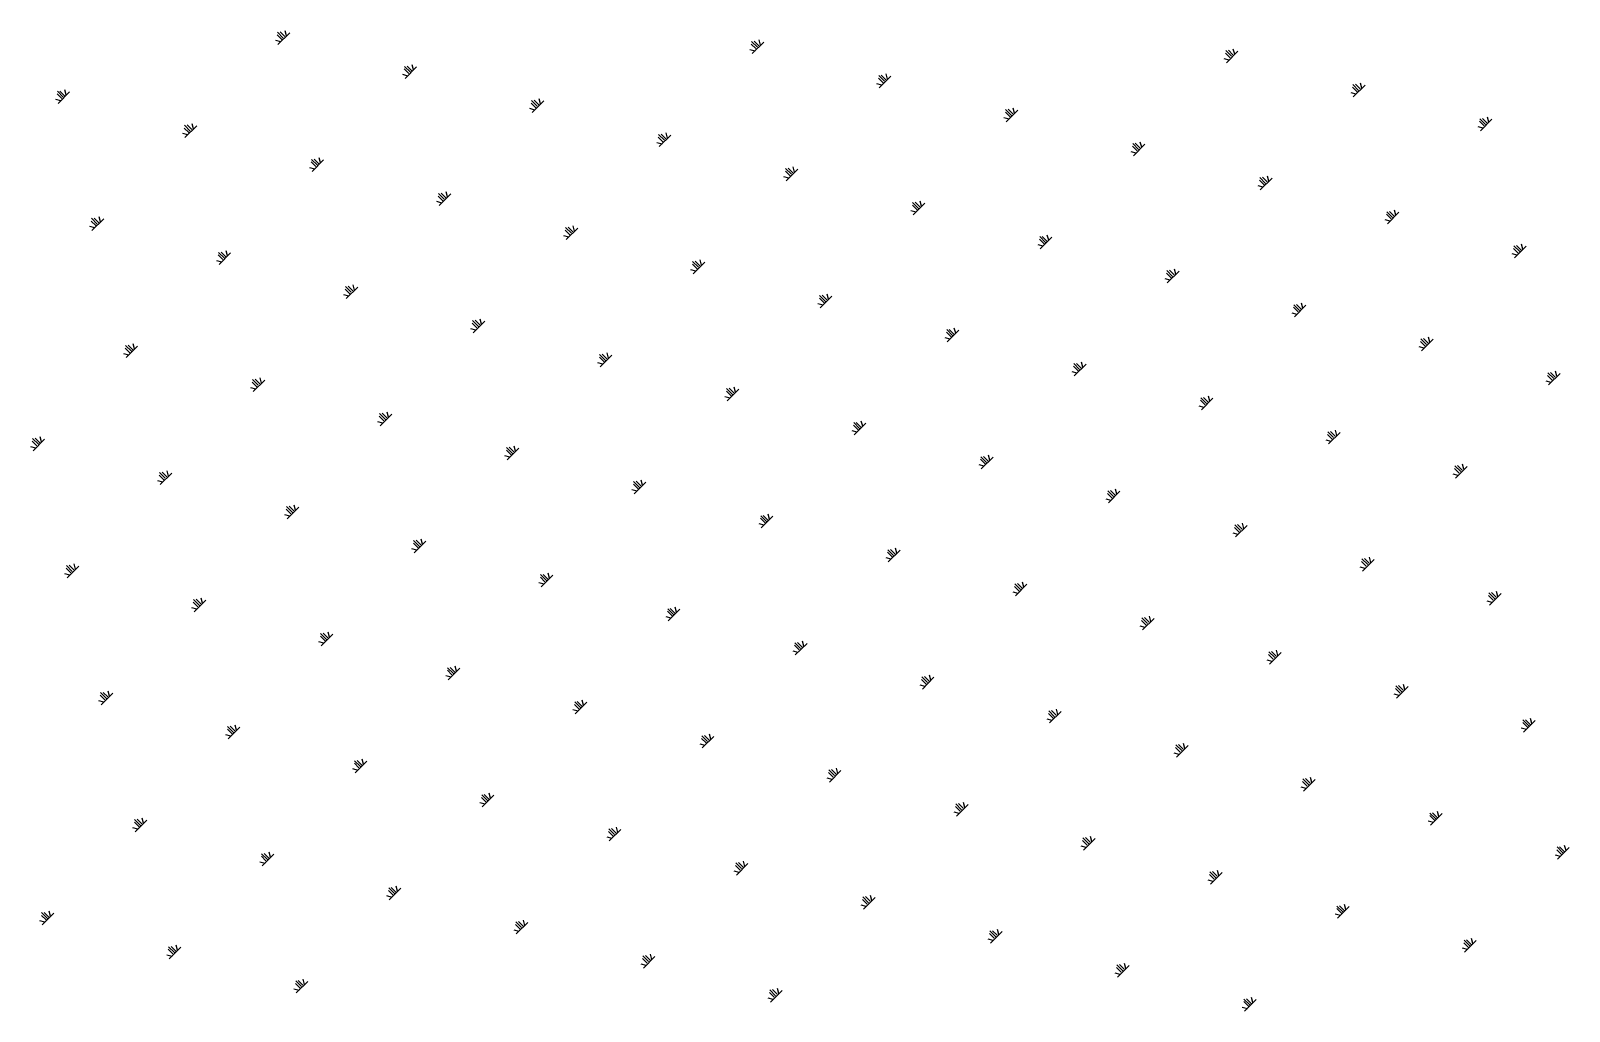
# Model space of a CAD drawing. Header units: millimetres. Extents: x -54.3 to 12.1, y 152.8 to 185.4.
# Drawn here: x -38.74 to -37.254, y 171.093 to 172.039 of the extents above; entities that cross this region are included whole.
import ezdxf

# ---------------------------------------------------------------- set-up
doc = ezdxf.new("R2010")
doc.units = ezdxf.units.MM
doc.header["$LTSCALE"] = 2
doc.layers.add('ALFOMBRA', color=101, linetype='Continuous')

msp = doc.modelspace()

# ---------------------------------------------------------------- linework, layer by layer
at = {"layer": 'ALFOMBRA'}
for p, q in [((-38.4961, 172.0321), (-38.5017, 172.0377)), ((-38.5012, 172.0259), (-38.4899, 172.0371)), ((-38.4947, 172.0335), (-38.4992, 172.038)), ((-38.4931, 172.0343), (-38.4944, 172.0392)), ((-38.4985, 172.0284), (-38.5034, 172.0297)), ((-38.4975, 172.0307), (-38.502, 172.0352)), ((-38.0397, 172.0219), (-38.0442, 172.0263)), ((-38.0383, 172.0233), (-38.0439, 172.0289)), ((-38.0433, 172.0171), (-38.0321, 172.0283)), ((-38.0369, 172.0247), (-38.0414, 172.0292)), ((-38.0353, 172.0254), (-38.0366, 172.0304)), ((-37.5774, 172.0166), (-37.5788, 172.0215)), ((-38.0406, 172.0196), (-38.0456, 172.0209)), ((-37.5828, 172.0108), (-37.5877, 172.0121)), ((-37.5819, 172.013), (-37.5864, 172.0175)), ((-37.5805, 172.0145), (-37.5861, 172.0201)), ((-37.5855, 172.0083), (-37.5743, 172.0195)), ((-37.5791, 172.0159), (-37.5835, 172.0203)), ((-38.3758, 171.9955), (-38.3807, 171.9968)), ((-38.3748, 171.9978), (-38.3793, 172.0023)), ((-38.3734, 171.9992), (-38.379, 172.0048)), ((-38.3785, 171.993), (-38.3673, 172.0043)), ((-38.372, 172.0006), (-38.3765, 172.0051)), ((-38.3704, 172.0014), (-38.3717, 172.0063)), ((-37.917, 171.989), (-37.9215, 171.9935)), ((-37.9156, 171.9904), (-37.9212, 171.996)), ((-37.9207, 171.9842), (-37.9094, 171.9954)), ((-37.9142, 171.9918), (-37.9187, 171.9963)), ((-37.9126, 171.9926), (-37.9139, 171.9975)), ((-38.71, 171.9737), (-38.7145, 171.9782)), ((-38.7086, 171.9751), (-38.7142, 171.9807)), ((-38.7136, 171.969), (-38.7024, 171.9802)), ((-38.7072, 171.9765), (-38.7117, 171.981)), ((-38.7056, 171.9773), (-38.7069, 171.9822)), ((-37.918, 171.9867), (-37.9229, 171.988)), ((-37.4602, 171.9779), (-37.4651, 171.9792)), ((-37.4592, 171.9802), (-37.4637, 171.9847)), ((-37.4578, 171.9816), (-37.4634, 171.9872)), ((-37.4629, 171.9754), (-37.4516, 171.9866)), ((-37.4564, 171.983), (-37.4609, 171.9875)), ((-37.4548, 171.9838), (-37.4561, 171.9887)), ((-38.7109, 171.9715), (-38.7158, 171.9728)), ((-38.2531, 171.9626), (-38.258, 171.964)), ((-38.2522, 171.9649), (-38.2567, 171.9694)), ((-38.2508, 171.9663), (-38.2564, 171.9719)), ((-38.2558, 171.9602), (-38.2446, 171.9714)), ((-38.2494, 171.9677), (-38.2538, 171.9722)), ((-38.2477, 171.9685), (-38.249, 171.9734)), ((-37.7929, 171.9575), (-37.7986, 171.9631)), ((-37.798, 171.9514), (-37.7868, 171.9626)), ((-37.7915, 171.9589), (-37.796, 171.9634)), ((-37.7899, 171.9597), (-37.7912, 171.9646)), ((-38.5859, 171.9423), (-38.5915, 171.9479)), ((-38.591, 171.9361), (-38.5797, 171.9473)), ((-38.5845, 171.9437), (-38.589, 171.9482)), ((-38.5829, 171.9445), (-38.5842, 171.9494)), ((-37.7953, 171.9538), (-37.8002, 171.9552)), ((-37.7943, 171.9561), (-37.7988, 171.9606)), ((-37.3365, 171.9473), (-37.341, 171.9518)), ((-37.3351, 171.9487), (-37.3407, 171.9543)), ((-37.3402, 171.9425), (-37.329, 171.9538)), ((-37.3337, 171.9501), (-37.3382, 171.9546)), ((-37.3321, 171.9509), (-37.3334, 171.9558)), ((-38.5883, 171.9386), (-38.5932, 171.9399)), ((-38.5873, 171.9409), (-38.5918, 171.9453)), ((-38.1295, 171.9321), (-38.134, 171.9365)), ((-38.1281, 171.9335), (-38.1337, 171.9391)), ((-38.1331, 171.9273), (-38.1219, 171.9385)), ((-38.1267, 171.9349), (-38.1312, 171.9393)), ((-38.1251, 171.9356), (-38.1264, 171.9405)), ((-37.3375, 171.945), (-37.3424, 171.9463)), ((-38.1304, 171.9298), (-38.1354, 171.9311)), ((-37.6726, 171.921), (-37.6775, 171.9223)), ((-37.6717, 171.9232), (-37.6762, 171.9277)), ((-37.6703, 171.9246), (-37.6759, 171.9303)), ((-37.6753, 171.9185), (-37.6641, 171.9297)), ((-37.6689, 171.9261), (-37.6734, 171.9305)), ((-37.6672, 171.9268), (-37.6686, 171.9317)), ((-38.4656, 171.9057), (-38.4705, 171.907)), ((-38.4646, 171.908), (-38.4691, 171.9125)), ((-38.4632, 171.9094), (-38.4688, 171.915)), ((-38.4683, 171.9032), (-38.4571, 171.9145)), ((-38.4618, 171.9108), (-38.4663, 171.9153)), ((-38.4602, 171.9116), (-38.4615, 171.9165)), ((-38.0068, 171.8992), (-38.0113, 171.9037)), ((-38.0054, 171.9006), (-38.011, 171.9062)), ((-38.0105, 171.8944), (-37.9992, 171.9056)), ((-38.004, 171.902), (-38.0085, 171.9065)), ((-38.0024, 171.9028), (-38.0037, 171.9077)), ((-38.0078, 171.8969), (-38.0127, 171.8982)), ((-37.55, 171.8881), (-37.5549, 171.8894)), ((-37.549, 171.8904), (-37.5535, 171.8949)), ((-37.5476, 171.8918), (-37.5532, 171.8974)), ((-37.5527, 171.8856), (-37.5414, 171.8968)), ((-37.5462, 171.8932), (-37.5507, 171.8977)), ((-37.5446, 171.894), (-37.5459, 171.8989)), ((-38.3429, 171.8728), (-38.3478, 171.8742)), ((-38.342, 171.8751), (-38.3465, 171.8796)), ((-38.3406, 171.8765), (-38.3462, 171.8821)), ((-38.3456, 171.8704), (-38.3344, 171.8816)), ((-38.3392, 171.8779), (-38.3436, 171.8824)), ((-38.3375, 171.8787), (-38.3389, 171.8836)), ((-37.8827, 171.8677), (-37.8884, 171.8733)), ((-37.8878, 171.8616), (-37.8766, 171.8728)), ((-37.8813, 171.8691), (-37.8858, 171.8736)), ((-37.8797, 171.8699), (-37.881, 171.8748)), ((-38.6757, 171.8525), (-38.6813, 171.8581)), ((-38.6743, 171.8539), (-38.6788, 171.8584)), ((-38.6727, 171.8546), (-38.674, 171.8596)), ((-37.8851, 171.864), (-37.89, 171.8653)), ((-37.8841, 171.8663), (-37.8886, 171.8708)), ((-37.4263, 171.8575), (-37.4308, 171.862)), ((-37.4249, 171.8589), (-37.4305, 171.8645)), ((-37.43, 171.8527), (-37.4188, 171.864)), ((-37.4235, 171.8603), (-37.428, 171.8648)), ((-37.4219, 171.8611), (-37.4232, 171.866)), ((-38.6781, 171.8488), (-38.683, 171.8501)), ((-38.6771, 171.8511), (-38.6816, 171.8555)), ((-38.6808, 171.8463), (-38.6695, 171.8575)), ((-38.2193, 171.8422), (-38.2238, 171.8467)), ((-38.2179, 171.8437), (-38.2235, 171.8493)), ((-38.2229, 171.8375), (-38.2117, 171.8487)), ((-38.2165, 171.8451), (-38.221, 171.8495)), ((-38.2149, 171.8458), (-38.2162, 171.8507)), ((-37.4273, 171.8552), (-37.4322, 171.8565)), ((-38.2203, 171.84), (-38.2252, 171.8413)), ((-37.7624, 171.8312), (-37.7673, 171.8325)), ((-37.7615, 171.8334), (-37.766, 171.8379)), ((-37.7601, 171.8348), (-37.7657, 171.8405)), ((-37.7651, 171.8287), (-37.7539, 171.8399)), ((-37.7587, 171.8362), (-37.7632, 171.8407)), ((-37.757, 171.837), (-37.7584, 171.8419)), ((-37.3037, 171.8246), (-37.3081, 171.8291)), ((-37.3022, 171.826), (-37.3079, 171.8317)), ((-37.3073, 171.8199), (-37.2961, 171.8311)), ((-37.3008, 171.8274), (-37.3053, 171.8319)), ((-37.2992, 171.8282), (-37.3005, 171.8331)), ((-38.5554, 171.8159), (-38.5603, 171.8172)), ((-38.5544, 171.8182), (-38.5589, 171.8227)), ((-38.553, 171.8196), (-38.5586, 171.8252)), ((-38.5581, 171.8134), (-38.5469, 171.8247)), ((-38.5516, 171.821), (-38.5561, 171.8255)), ((-38.55, 171.8218), (-38.5513, 171.8267)), ((-38.0966, 171.8094), (-38.1011, 171.8139)), ((-38.0952, 171.8108), (-38.1008, 171.8164)), ((-38.1003, 171.8046), (-38.0891, 171.8158)), ((-38.0938, 171.8122), (-38.0983, 171.8167)), ((-38.0922, 171.813), (-38.0935, 171.8179)), ((-37.3046, 171.8224), (-37.3095, 171.8237)), ((-38.0976, 171.8071), (-38.1025, 171.8084)), ((-37.6398, 171.7983), (-37.6447, 171.7996)), ((-37.6388, 171.8006), (-37.6433, 171.8051)), ((-37.6374, 171.802), (-37.643, 171.8076)), ((-37.6425, 171.7958), (-37.6312, 171.807)), ((-37.636, 171.8034), (-37.6405, 171.8079)), ((-37.6344, 171.8042), (-37.6357, 171.8091)), ((-38.4327, 171.783), (-38.4376, 171.7844)), ((-38.4318, 171.7853), (-38.4363, 171.7898)), ((-38.4304, 171.7867), (-38.436, 171.7923)), ((-38.4354, 171.7806), (-38.4242, 171.7918)), ((-38.429, 171.7881), (-38.4334, 171.7926)), ((-38.4273, 171.7889), (-38.4287, 171.7938)), ((-37.9711, 171.7793), (-37.9756, 171.7838)), ((-37.9695, 171.7801), (-37.9708, 171.785)), ((-37.9749, 171.7742), (-37.9798, 171.7755)), ((-37.9739, 171.7765), (-37.9784, 171.781)), ((-37.9725, 171.7779), (-37.9782, 171.7835)), ((-37.9776, 171.7717), (-37.9664, 171.783)), ((-37.5161, 171.7677), (-37.5206, 171.7722)), ((-37.5147, 171.7691), (-37.5203, 171.7747)), ((-37.5198, 171.7629), (-37.5086, 171.7742)), ((-37.5133, 171.7705), (-37.5178, 171.775)), ((-37.5117, 171.7713), (-37.513, 171.7762)), ((-38.3091, 171.7524), (-38.3136, 171.7569)), ((-38.3077, 171.7538), (-38.3133, 171.7595)), ((-38.3128, 171.7477), (-38.3015, 171.7589)), ((-38.3063, 171.7553), (-38.3108, 171.7597)), ((-38.3047, 171.756), (-38.306, 171.7609)), ((-37.5171, 171.7654), (-37.522, 171.7667)), ((-38.3101, 171.7502), (-38.315, 171.7515)), ((-37.8522, 171.7414), (-37.8571, 171.7427)), ((-37.8513, 171.7436), (-37.8558, 171.7481)), ((-37.8499, 171.745), (-37.8555, 171.7507)), ((-37.8549, 171.7389), (-37.8437, 171.7501)), ((-37.8485, 171.7464), (-37.853, 171.7509)), ((-37.8468, 171.7472), (-37.8482, 171.7521)), ((-37.3935, 171.7348), (-37.3979, 171.7393)), ((-37.3921, 171.7362), (-37.3977, 171.7418)), ((-37.3971, 171.7301), (-37.3859, 171.7413)), ((-37.3906, 171.7376), (-37.3951, 171.7421)), ((-37.389, 171.7384), (-37.3903, 171.7433)), ((-38.6452, 171.7261), (-38.6501, 171.7274)), ((-38.6442, 171.7284), (-38.6487, 171.7329)), ((-38.6428, 171.7298), (-38.6484, 171.7354)), ((-38.6479, 171.7236), (-38.6367, 171.7348)), ((-38.6414, 171.7312), (-38.6459, 171.7357)), ((-38.6398, 171.732), (-38.6411, 171.7369)), ((-38.185, 171.721), (-38.1906, 171.7266)), ((-38.1901, 171.7148), (-38.1789, 171.726)), ((-38.1836, 171.7224), (-38.1881, 171.7269)), ((-38.182, 171.7232), (-38.1833, 171.7281)), ((-37.3944, 171.7326), (-37.3993, 171.7339)), ((-38.1874, 171.7173), (-38.1923, 171.7186)), ((-38.1864, 171.7196), (-38.1909, 171.7241)), ((-37.7296, 171.7085), (-37.7345, 171.7098)), ((-37.7286, 171.7108), (-37.7331, 171.7153)), ((-37.7272, 171.7122), (-37.7328, 171.7178)), ((-37.7323, 171.706), (-37.721, 171.7172)), ((-37.7258, 171.7136), (-37.7303, 171.7181)), ((-37.7242, 171.7144), (-37.7255, 171.7193)), ((-37.2664, 171.7056), (-37.2677, 171.7105)), ((-38.5225, 171.6932), (-38.5274, 171.6946)), ((-38.5216, 171.6955), (-38.5261, 171.7)), ((-38.5202, 171.6969), (-38.5258, 171.7025)), ((-38.5252, 171.6908), (-38.514, 171.702)), ((-38.5188, 171.6983), (-38.5233, 171.7028)), ((-38.5171, 171.6991), (-38.5185, 171.704)), ((-38.0593, 171.6903), (-38.0606, 171.6952)), ((-37.2717, 171.6997), (-37.2766, 171.701)), ((-37.2708, 171.702), (-37.2753, 171.7065)), ((-37.2694, 171.7034), (-37.275, 171.709)), ((-37.2744, 171.6972), (-37.2632, 171.7084)), ((-37.268, 171.7048), (-37.2725, 171.7093)), ((-38.0647, 171.6844), (-38.0696, 171.6857)), ((-38.0637, 171.6867), (-38.0682, 171.6912)), ((-38.0623, 171.6881), (-38.068, 171.6937)), ((-38.0674, 171.6819), (-38.0562, 171.6932)), ((-38.0609, 171.6895), (-38.0654, 171.694)), ((-37.6059, 171.6779), (-37.6104, 171.6824)), ((-37.6045, 171.6793), (-37.6101, 171.6849)), ((-37.6096, 171.6731), (-37.5984, 171.6844)), ((-37.6031, 171.6807), (-37.6076, 171.6852)), ((-37.6015, 171.6815), (-37.6028, 171.6864)), ((-38.3989, 171.6626), (-38.4034, 171.6671)), ((-38.3975, 171.664), (-38.4031, 171.6697)), ((-38.4026, 171.6579), (-38.3913, 171.6691)), ((-38.3961, 171.6654), (-38.4006, 171.6699)), ((-38.3945, 171.6662), (-38.3958, 171.6711)), ((-37.6069, 171.6756), (-37.6118, 171.6769)), ((-38.3999, 171.6604), (-38.4048, 171.6617)), ((-37.942, 171.6516), (-37.9469, 171.6529)), ((-37.9411, 171.6538), (-37.9456, 171.6583)), ((-37.9397, 171.6552), (-37.9453, 171.6609)), ((-37.9447, 171.6491), (-37.9335, 171.6603)), ((-37.9383, 171.6566), (-37.9428, 171.6611)), ((-37.9366, 171.6574), (-37.938, 171.6623)), ((-37.4819, 171.6464), (-37.4875, 171.652)), ((-37.4869, 171.6403), (-37.4757, 171.6515)), ((-37.4804, 171.6478), (-37.4849, 171.6523)), ((-37.4788, 171.6486), (-37.4801, 171.6535)), ((-38.735, 171.6363), (-38.7399, 171.6376)), ((-38.734, 171.6386), (-38.7385, 171.6431)), ((-38.7326, 171.64), (-38.7383, 171.6456)), ((-38.7377, 171.6338), (-38.7265, 171.645)), ((-38.7312, 171.6414), (-38.7357, 171.6459)), ((-38.7296, 171.6422), (-38.7309, 171.6471)), ((-38.2748, 171.6312), (-38.2804, 171.6368)), ((-38.2799, 171.625), (-38.2687, 171.6362)), ((-38.2734, 171.6326), (-38.2779, 171.6371)), ((-38.2718, 171.6334), (-38.2731, 171.6383)), ((-37.4842, 171.6428), (-37.4891, 171.6441)), ((-37.4833, 171.645), (-37.4877, 171.6495)), ((-38.2772, 171.6275), (-38.2821, 171.6288)), ((-38.2762, 171.6298), (-38.2807, 171.6343)), ((-37.8184, 171.621), (-37.8229, 171.6255)), ((-37.817, 171.6224), (-37.8226, 171.628)), ((-37.8221, 171.6162), (-37.8108, 171.6274)), ((-37.8156, 171.6238), (-37.8201, 171.6283)), ((-37.814, 171.6246), (-37.8153, 171.6295)), ((-37.3562, 171.6158), (-37.3575, 171.6207)), ((-38.6114, 171.6057), (-38.6159, 171.6102)), ((-38.61, 171.6071), (-38.6156, 171.6127)), ((-38.615, 171.601), (-38.6038, 171.6122)), ((-38.6086, 171.6085), (-38.6131, 171.613)), ((-38.6069, 171.6093), (-38.6083, 171.6142)), ((-38.1491, 171.6005), (-38.1504, 171.6054)), ((-37.8194, 171.6187), (-37.8243, 171.62)), ((-37.3615, 171.6099), (-37.3665, 171.6112)), ((-37.3606, 171.6122), (-37.3651, 171.6166)), ((-37.3592, 171.6136), (-37.3648, 171.6192)), ((-37.3642, 171.6074), (-37.353, 171.6186)), ((-37.3578, 171.615), (-37.3623, 171.6195)), ((-38.6123, 171.6034), (-38.6172, 171.6048)), ((-38.1545, 171.5946), (-38.1594, 171.5959)), ((-38.1535, 171.5969), (-38.158, 171.6014)), ((-38.1521, 171.5983), (-38.1578, 171.6039)), ((-38.1572, 171.5921), (-38.146, 171.6034)), ((-38.1507, 171.5997), (-38.1552, 171.6042)), ((-37.6957, 171.5881), (-37.7002, 171.5926)), ((-37.6943, 171.5895), (-37.6999, 171.5951)), ((-37.6994, 171.5833), (-37.6882, 171.5946)), ((-37.6929, 171.5909), (-37.6974, 171.5954)), ((-37.6913, 171.5917), (-37.6926, 171.5966)), ((-38.4887, 171.5728), (-38.4932, 171.5773)), ((-38.4873, 171.5742), (-38.4929, 171.5799)), ((-38.4924, 171.5681), (-38.4811, 171.5793)), ((-38.4859, 171.5756), (-38.4904, 171.5801)), ((-38.4843, 171.5764), (-38.4856, 171.5813)), ((-37.6967, 171.5858), (-37.7016, 171.5871)), ((-38.4897, 171.5706), (-38.4946, 171.5719)), ((-38.0318, 171.5618), (-38.0367, 171.5631)), ((-38.0309, 171.564), (-38.0354, 171.5685)), ((-38.0295, 171.5654), (-38.0351, 171.571)), ((-38.0345, 171.5593), (-38.0233, 171.5705)), ((-38.0281, 171.5668), (-38.0326, 171.5713)), ((-38.0265, 171.5676), (-38.0278, 171.5725)), ((-37.5717, 171.5566), (-37.5773, 171.5622)), ((-37.5767, 171.5505), (-37.5655, 171.5617)), ((-37.5703, 171.558), (-37.5747, 171.5625)), ((-37.5686, 171.5588), (-37.5699, 171.5637)), ((-38.3646, 171.5414), (-38.3702, 171.547)), ((-38.3697, 171.5352), (-38.3585, 171.5464)), ((-38.3632, 171.5428), (-38.3677, 171.5473)), ((-38.3616, 171.5436), (-38.3629, 171.5485)), ((-37.574, 171.553), (-37.5789, 171.5543)), ((-37.5731, 171.5552), (-37.5775, 171.5597)), ((-38.367, 171.5377), (-38.3719, 171.539)), ((-38.366, 171.54), (-38.3705, 171.5445)), ((-37.9082, 171.5312), (-37.9127, 171.5357)), ((-37.9068, 171.5326), (-37.9124, 171.5382)), ((-37.9119, 171.5264), (-37.9006, 171.5376)), ((-37.9054, 171.534), (-37.9099, 171.5385)), ((-37.9038, 171.5348), (-37.9051, 171.5397)), ((-38.7012, 171.5159), (-38.7057, 171.5204)), ((-38.6998, 171.5173), (-38.7054, 171.5229)), ((-38.7048, 171.5111), (-38.6936, 171.5224)), ((-38.6984, 171.5187), (-38.7029, 171.5232)), ((-38.6967, 171.5195), (-38.6981, 171.5244)), ((-37.9092, 171.5289), (-37.9141, 171.5302)), ((-37.4513, 171.5201), (-37.4563, 171.5214)), ((-37.4504, 171.5224), (-37.4549, 171.5268)), ((-37.449, 171.5238), (-37.4546, 171.5294)), ((-37.454, 171.5176), (-37.4428, 171.5288)), ((-37.4476, 171.5252), (-37.4521, 171.5297)), ((-37.446, 171.5259), (-37.4473, 171.5309)), ((-38.7021, 171.5136), (-38.707, 171.5149)), ((-38.2443, 171.5048), (-38.2492, 171.5061)), ((-38.2434, 171.5071), (-38.2478, 171.5116)), ((-38.2419, 171.5085), (-38.2476, 171.5141)), ((-38.247, 171.5023), (-38.2358, 171.5136)), ((-38.2405, 171.5099), (-38.245, 171.5144)), ((-38.2389, 171.5107), (-38.2402, 171.5156)), ((-37.7855, 171.4983), (-37.79, 171.5028)), ((-37.7841, 171.4997), (-37.7897, 171.5053)), ((-37.7892, 171.4935), (-37.778, 171.5048)), ((-37.7827, 171.5011), (-37.7872, 171.5056)), ((-37.7811, 171.5019), (-37.7824, 171.5068)), ((-38.5785, 171.483), (-38.583, 171.4875)), ((-38.5771, 171.4844), (-38.5827, 171.4901)), ((-38.5822, 171.4783), (-38.5709, 171.4895)), ((-38.5757, 171.4858), (-38.5802, 171.4903)), ((-38.5741, 171.4866), (-38.5754, 171.4915)), ((-37.7865, 171.496), (-37.7914, 171.4973)), ((-37.3287, 171.4872), (-37.3336, 171.4885)), ((-37.3277, 171.4895), (-37.3322, 171.494)), ((-37.3263, 171.4909), (-37.3319, 171.4965)), ((-37.3314, 171.4847), (-37.3201, 171.496)), ((-37.3249, 171.4923), (-37.3294, 171.4968)), ((-37.3233, 171.4931), (-37.3246, 171.498)), ((-38.5795, 171.4808), (-38.5844, 171.4821)), ((-38.1216, 171.472), (-38.1265, 171.4733)), ((-38.1207, 171.4742), (-38.1252, 171.4787)), ((-38.1193, 171.4756), (-38.1249, 171.4812)), ((-38.1243, 171.4695), (-38.1131, 171.4807)), ((-38.1179, 171.477), (-38.1224, 171.4815)), ((-38.1163, 171.4778), (-38.1176, 171.4827)), ((-37.6615, 171.4668), (-37.6671, 171.4724)), ((-37.6665, 171.4607), (-37.6553, 171.4719)), ((-37.6601, 171.4682), (-37.6645, 171.4727)), ((-37.6584, 171.469), (-37.6597, 171.4739)), ((-38.4544, 171.4516), (-38.46, 171.4572)), ((-38.453, 171.453), (-38.4575, 171.4575)), ((-38.4514, 171.4538), (-38.4527, 171.4587)), ((-37.6638, 171.4631), (-37.6687, 171.4645)), ((-37.6629, 171.4654), (-37.6674, 171.4699)), ((-38.4568, 171.4479), (-38.4617, 171.4492)), ((-38.4558, 171.4502), (-38.4603, 171.4547)), ((-38.4595, 171.4454), (-38.4483, 171.4566)), ((-37.998, 171.4414), (-38.0025, 171.4459)), ((-37.9966, 171.4428), (-38.0022, 171.4484)), ((-38.0017, 171.4366), (-37.9904, 171.4478)), ((-37.9952, 171.4442), (-37.9997, 171.4487)), ((-37.9936, 171.445), (-37.9949, 171.4499)), ((-37.999, 171.4391), (-38.0039, 171.4404)), ((-37.5411, 171.4303), (-37.5461, 171.4316)), ((-37.5402, 171.4326), (-37.5447, 171.437)), ((-37.5388, 171.434), (-37.5444, 171.4396)), ((-37.5438, 171.4278), (-37.5326, 171.439)), ((-37.5374, 171.4354), (-37.5419, 171.4399)), ((-37.5358, 171.4361), (-37.5371, 171.4411)), ((-38.3341, 171.415), (-38.339, 171.4163)), ((-38.3332, 171.4173), (-38.3376, 171.4218)), ((-38.3318, 171.4187), (-38.3374, 171.4243)), ((-38.3368, 171.4125), (-38.3256, 171.4238)), ((-38.3303, 171.4201), (-38.3348, 171.4246)), ((-38.3287, 171.4209), (-38.33, 171.4258)), ((-37.8753, 171.4085), (-37.8798, 171.413)), ((-37.8739, 171.4099), (-37.8795, 171.4155)), ((-37.879, 171.4037), (-37.8678, 171.415)), ((-37.8725, 171.4113), (-37.877, 171.4158)), ((-37.8709, 171.4121), (-37.8722, 171.417)), ((-38.6683, 171.3932), (-38.6728, 171.3977)), ((-38.6669, 171.3946), (-38.6725, 171.4002)), ((-38.672, 171.3885), (-38.6607, 171.3997)), ((-38.6655, 171.396), (-38.67, 171.4005)), ((-38.6639, 171.3968), (-38.6652, 171.4017)), ((-37.8763, 171.4062), (-37.8812, 171.4075)), ((-37.4185, 171.3974), (-37.4234, 171.3987)), ((-37.4175, 171.3997), (-37.422, 171.4042)), ((-37.4161, 171.4011), (-37.4217, 171.4067)), ((-37.4212, 171.3949), (-37.41, 171.4062)), ((-37.4147, 171.4025), (-37.4192, 171.407)), ((-37.4131, 171.4033), (-37.4144, 171.4082)), ((-38.6693, 171.391), (-38.6742, 171.3923)), ((-38.2114, 171.3822), (-38.2164, 171.3835)), ((-38.2105, 171.3844), (-38.215, 171.3889)), ((-38.2091, 171.3858), (-38.2147, 171.3914)), ((-38.2141, 171.3797), (-38.2029, 171.3909)), ((-38.2077, 171.3872), (-38.2122, 171.3917)), ((-38.2061, 171.388), (-38.2074, 171.3929)), ((-37.7513, 171.377), (-37.7569, 171.3826)), ((-37.7499, 171.3784), (-37.7543, 171.3829)), ((-37.7482, 171.3792), (-37.7496, 171.3841)), ((-38.5428, 171.3632), (-38.5473, 171.3677)), ((-38.5412, 171.364), (-38.5425, 171.3689)), ((-37.7536, 171.3733), (-37.7585, 171.3747)), ((-37.7527, 171.3756), (-37.7572, 171.3801)), ((-37.7563, 171.3709), (-37.7451, 171.3821)), ((-37.2948, 171.3668), (-37.2993, 171.3713)), ((-37.2934, 171.3682), (-37.2991, 171.3738)), ((-37.2985, 171.3621), (-37.2873, 171.3733)), ((-37.292, 171.3696), (-37.2965, 171.3741)), ((-37.2904, 171.3704), (-37.2917, 171.3753)), ((-38.5466, 171.3581), (-38.5515, 171.3594)), ((-38.5456, 171.3604), (-38.5501, 171.3649)), ((-38.5442, 171.3618), (-38.5498, 171.3674)), ((-38.5493, 171.3556), (-38.5381, 171.3668)), ((-38.0878, 171.3516), (-38.0923, 171.356)), ((-38.0864, 171.353), (-38.092, 171.3586)), ((-38.0915, 171.3468), (-38.0802, 171.358)), ((-38.085, 171.3544), (-38.0895, 171.3589)), ((-38.0834, 171.3552), (-38.0847, 171.3601)), ((-37.2958, 171.3645), (-37.3007, 171.3659)), ((-38.0888, 171.3493), (-38.0937, 171.3506)), ((-37.631, 171.3405), (-37.6359, 171.3418)), ((-37.63, 171.3428), (-37.6345, 171.3472)), ((-37.6286, 171.3442), (-37.6342, 171.3498)), ((-37.6337, 171.338), (-37.6224, 171.3492)), ((-37.6272, 171.3456), (-37.6317, 171.35)), ((-37.6256, 171.3463), (-37.6269, 171.3512)), ((-38.4239, 171.3252), (-38.4288, 171.3265)), ((-38.423, 171.3275), (-38.4274, 171.332)), ((-38.4216, 171.3289), (-38.4272, 171.3345)), ((-38.4266, 171.3227), (-38.4154, 171.334)), ((-38.4201, 171.3303), (-38.4246, 171.3348)), ((-38.4185, 171.3311), (-38.4198, 171.336)), ((-37.9651, 171.3187), (-37.9696, 171.3232)), ((-37.9637, 171.3201), (-37.9693, 171.3257)), ((-37.9688, 171.3139), (-37.9576, 171.3252)), ((-37.9623, 171.3215), (-37.9668, 171.326)), ((-37.9607, 171.3223), (-37.962, 171.3272)), ((-37.9661, 171.3164), (-37.971, 171.3177)), ((-37.5083, 171.3076), (-37.5132, 171.3089)), ((-37.5073, 171.3099), (-37.5118, 171.3144)), ((-37.5059, 171.3113), (-37.5115, 171.3169)), ((-37.511, 171.3051), (-37.4998, 171.3163)), ((-37.5045, 171.3127), (-37.509, 171.3172)), ((-37.5029, 171.3135), (-37.5042, 171.3184)), ((-38.3012, 171.2924), (-38.3062, 171.2937)), ((-38.3003, 171.2946), (-38.3048, 171.2991)), ((-38.2989, 171.296), (-38.3045, 171.3016)), ((-38.3039, 171.2899), (-38.2927, 171.3011)), ((-38.2975, 171.2974), (-38.302, 171.3019)), ((-38.2959, 171.2982), (-38.2972, 171.3031)), ((-37.838, 171.2894), (-37.8394, 171.2943)), ((-38.631, 171.2742), (-38.6323, 171.2791)), ((-37.8434, 171.2835), (-37.8483, 171.2849)), ((-37.8425, 171.2858), (-37.847, 171.2903)), ((-37.8411, 171.2872), (-37.8467, 171.2928)), ((-37.8461, 171.2811), (-37.8349, 171.2923)), ((-37.8397, 171.2886), (-37.8441, 171.2931)), ((-37.3846, 171.277), (-37.3891, 171.2815)), ((-37.3832, 171.2784), (-37.3889, 171.284)), ((-37.3883, 171.2723), (-37.3771, 171.2835)), ((-37.3818, 171.2798), (-37.3863, 171.2843)), ((-37.3802, 171.2806), (-37.3815, 171.2855)), ((-38.6364, 171.2683), (-38.6413, 171.2696)), ((-38.6354, 171.2706), (-38.6399, 171.2751)), ((-38.634, 171.272), (-38.6396, 171.2776)), ((-38.6391, 171.2658), (-38.6279, 171.277)), ((-38.6326, 171.2734), (-38.6371, 171.2779)), ((-38.1776, 171.2618), (-38.1821, 171.2662)), ((-38.1762, 171.2632), (-38.1818, 171.2688)), ((-38.1813, 171.257), (-38.17, 171.2682)), ((-38.1748, 171.2646), (-38.1793, 171.2691)), ((-38.1732, 171.2653), (-38.1745, 171.2703)), ((-37.3856, 171.2747), (-37.3905, 171.2761)), ((-38.1786, 171.2595), (-38.1835, 171.2608)), ((-37.7208, 171.2507), (-37.7257, 171.252)), ((-37.7198, 171.2529), (-37.7243, 171.2574)), ((-37.7184, 171.2544), (-37.724, 171.26)), ((-37.7235, 171.2482), (-37.7122, 171.2594)), ((-37.717, 171.2558), (-37.7215, 171.2602)), ((-37.7154, 171.2565), (-37.7167, 171.2614)), ((-37.2606, 171.2455), (-37.2662, 171.2512)), ((-37.2656, 171.2394), (-37.2544, 171.2506)), ((-37.2592, 171.2469), (-37.2637, 171.2514)), ((-37.2575, 171.2477), (-37.2589, 171.2526)), ((-38.5137, 171.2354), (-38.5186, 171.2367)), ((-38.5128, 171.2377), (-38.5172, 171.2422)), ((-38.5114, 171.2391), (-38.517, 171.2447)), ((-38.5164, 171.2329), (-38.5052, 171.2442)), ((-38.51, 171.2405), (-38.5144, 171.245)), ((-38.5083, 171.2413), (-38.5096, 171.2462)), ((-38.0535, 171.2303), (-38.0591, 171.2359)), ((-38.0586, 171.2241), (-38.0474, 171.2354)), ((-38.0521, 171.2317), (-38.0566, 171.2362)), ((-38.0505, 171.2325), (-38.0518, 171.2374)), ((-37.2629, 171.2419), (-37.2678, 171.2432)), ((-37.262, 171.2441), (-37.2665, 171.2486)), ((-38.0559, 171.2266), (-38.0608, 171.2279)), ((-38.0549, 171.2289), (-38.0594, 171.2334)), ((-37.5981, 171.2178), (-37.603, 171.2191)), ((-37.5971, 171.2201), (-37.6016, 171.2246)), ((-37.5957, 171.2215), (-37.6013, 171.2271)), ((-37.6008, 171.2153), (-37.5896, 171.2265)), ((-37.5943, 171.2229), (-37.5988, 171.2274)), ((-37.5927, 171.2237), (-37.594, 171.2286)), ((-38.3901, 171.2048), (-38.3946, 171.2093)), ((-38.3887, 171.2062), (-38.3943, 171.2118)), ((-38.3937, 171.2001), (-38.3825, 171.2113)), ((-38.3873, 171.2076), (-38.3918, 171.2121)), ((-38.3857, 171.2084), (-38.387, 171.2133)), ((-37.9278, 171.1996), (-37.9292, 171.2045)), ((-38.391, 171.2025), (-38.396, 171.2039)), ((-37.9332, 171.1937), (-37.9381, 171.1951)), ((-37.9323, 171.196), (-37.9368, 171.2005)), ((-37.9309, 171.1974), (-37.9365, 171.203)), ((-37.9359, 171.1913), (-37.9247, 171.2025)), ((-37.9295, 171.1988), (-37.934, 171.2033)), ((-37.4744, 171.1872), (-37.4789, 171.1917)), ((-37.473, 171.1886), (-37.4787, 171.1942)), ((-37.4781, 171.1825), (-37.4669, 171.1937)), ((-37.4716, 171.19), (-37.4761, 171.1945)), ((-37.47, 171.1908), (-37.4713, 171.1957)), ((-38.7262, 171.1785), (-38.7311, 171.1798)), ((-38.7252, 171.1808), (-38.7297, 171.1852)), ((-38.7238, 171.1822), (-38.7294, 171.1878)), ((-38.7289, 171.176), (-38.7177, 171.1872)), ((-38.7224, 171.1836), (-38.7269, 171.1881)), ((-38.7208, 171.1844), (-38.7221, 171.1893)), ((-38.2674, 171.172), (-38.2719, 171.1764)), ((-38.266, 171.1734), (-38.2716, 171.179)), ((-38.2711, 171.1672), (-38.2599, 171.1784)), ((-38.2646, 171.1748), (-38.2691, 171.1792)), ((-38.263, 171.1755), (-38.2643, 171.1805)), ((-37.4754, 171.1849), (-37.4803, 171.1862)), ((-38.2684, 171.1697), (-38.2733, 171.171)), ((-37.8106, 171.1609), (-37.8155, 171.1622)), ((-37.8096, 171.1631), (-37.8141, 171.1676)), ((-37.8082, 171.1645), (-37.8138, 171.1702)), ((-37.8133, 171.1584), (-37.802, 171.1696)), ((-37.8068, 171.166), (-37.8113, 171.1704)), ((-37.8052, 171.1667), (-37.8065, 171.1716)), ((-37.3504, 171.1557), (-37.356, 171.1614)), ((-37.3554, 171.1496), (-37.3442, 171.1608)), ((-37.349, 171.1571), (-37.3535, 171.1616)), ((-37.3474, 171.1579), (-37.3487, 171.1628)), ((-38.6035, 171.1456), (-38.6084, 171.1469)), ((-38.6026, 171.1479), (-38.6071, 171.1524)), ((-38.6012, 171.1493), (-38.6068, 171.1549)), ((-38.6062, 171.1431), (-38.595, 171.1544)), ((-38.5998, 171.1507), (-38.6042, 171.1552)), ((-38.5981, 171.1515), (-38.5995, 171.1564)), ((-38.1433, 171.1405), (-38.149, 171.1461)), ((-38.1484, 171.1343), (-38.1372, 171.1455)), ((-38.1419, 171.1419), (-38.1464, 171.1464)), ((-38.1403, 171.1427), (-38.1416, 171.1476)), ((-37.3527, 171.1521), (-37.3576, 171.1534)), ((-37.3518, 171.1543), (-37.3563, 171.1588)), ((-38.1457, 171.1368), (-38.1506, 171.1381)), ((-38.1447, 171.1391), (-38.1492, 171.1436)), ((-37.6869, 171.1303), (-37.6914, 171.1348)), ((-37.6855, 171.1317), (-37.6911, 171.1373)), ((-37.6906, 171.1255), (-37.6794, 171.1367)), ((-37.6841, 171.1331), (-37.6886, 171.1376)), ((-37.6825, 171.1339), (-37.6838, 171.1388)), ((-38.4799, 171.115), (-38.4844, 171.1195)), ((-38.4785, 171.1164), (-38.4841, 171.122)), ((-38.4836, 171.1103), (-38.4723, 171.1215)), ((-38.4771, 171.1178), (-38.4816, 171.1223)), ((-38.4755, 171.1186), (-38.4768, 171.1235)), ((-37.6879, 171.128), (-37.6928, 171.1293)), ((-38.4809, 171.1127), (-38.4858, 171.1141)), ((-38.023, 171.1039), (-38.0279, 171.1053)), ((-38.0221, 171.1062), (-38.0266, 171.1107)), ((-38.0207, 171.1076), (-38.0263, 171.1132)), ((-38.0257, 171.1015), (-38.0145, 171.1127)), ((-38.0193, 171.109), (-38.0238, 171.1135)), ((-38.0176, 171.1098), (-38.019, 171.1147)), ((-37.5642, 171.0974), (-37.5687, 171.1019)), ((-37.5628, 171.0988), (-37.5685, 171.1044)), ((-37.5679, 171.0926), (-37.5567, 171.1039)), ((-37.5614, 171.1002), (-37.5659, 171.1047)), ((-37.5598, 171.101), (-37.5611, 171.1059)), ((-37.5652, 171.0951), (-37.5701, 171.0964))]:
    msp.add_line(p, q, dxfattribs=at)

doc.saveas('drawing.dxf')
